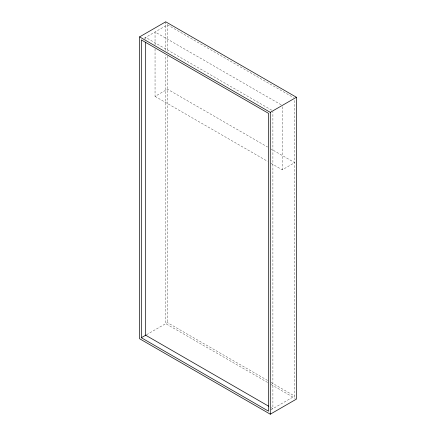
<?xml version="1.0" encoding="UTF-8"?>
<svg xmlns="http://www.w3.org/2000/svg" width="436" height="436" viewBox="0 0 436 436"><rect width="100%" height="100%" fill="white"/><g stroke="black" fill="none" stroke-linecap="round" stroke-linejoin="round"><path stroke-width="0.33" stroke-dasharray="2.18 1.64" d="M144.223 38.232L167.462 24.819L293.499 97.588M155.047 48.93L155.047 96.372L167.462 89.2L267.584 147.008M271.072 163.358L282.261 169.822L294.682 162.65L271.121 149.047M146.55 334.717L167.462 322.64L267.584 380.448M270.86 409.84L294.682 396.09L294.682 99.621M281.084 104.754L155.047 31.986L155.047 44.864M271.715 110.166L145.679 37.398L145.679 39.436M155.047 96.372L267.541 161.32M271.121 382.486L294.682 396.09M267.573 382.454L165.718 323.648L165.718 55.11M271.105 384.492L295.243 398.428M271.127 407.644L272.898 408.668L272.898 111.523M282.261 106.793L282.261 169.822M167.462 24.819L167.462 52.015M167.462 55.993L167.462 322.64M165.718 21.8L165.718 50.353"/><path stroke-width="0.65" d="M139.58 36.891L165.718 21.8L296.42 97.261L296.42 399.109L270.282 414.2L139.58 338.739L139.58 36.891L270.282 112.352L296.42 97.261M141.319 337.731L268.538 411.181L268.538 113.36L141.319 39.91L141.319 337.731L145.967 335.05M268.772 406.287L145.679 335.219L145.679 42.156M270.282 112.352L270.282 414.2"/></g></svg>
